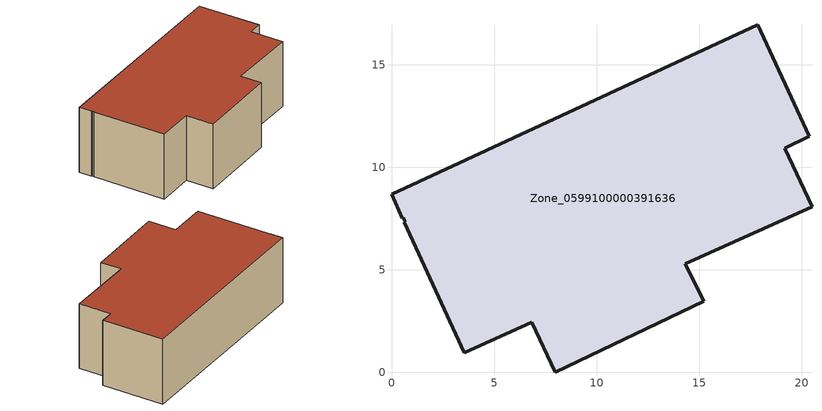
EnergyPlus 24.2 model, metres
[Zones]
Zone_0599100000391636
 floor ground (C_G): 0.58,7.54 0.53,7.53 0,8.68 17.86,16.96 20.37,11.52 19.17,10.94 20.51,8.07 14.32,5.29 15.23,3.46 7.98,0 6.84,2.44 3.56,0.94 0.62,7.33 0.68,7.35 z0
 wall outside (C_F): 20.37,11.52 17.86,16.96 0,8.68 0.53,7.53 0.58,7.54 0.68,7.35 0.62,7.33 3.56,0.94 6.84,2.44 7.98,0 15.23,3.46 14.32,5.29 20.51,8.07 19.17,10.94 20.37,11.52 z0:6.45
 roof outside (C_R): 0.53,7.53 0.58,7.54 0.68,7.35 0.62,7.33 3.56,0.94 6.84,2.44 7.98,0 15.23,3.46 14.32,5.29 20.51,8.07 19.17,10.94 20.37,11.52 17.86,16.96 0,8.68 z6.45
[BUILDING]
Pand.0599100000391636: North Axis=0; Terrain=City; Loads Convergence Tolerance Value=0.04; Temperature Convergence Tolerance Value=0.4; Solar Distribution=FullExterior; Maximum Number of Warmup Days=25; Minimum Number of Warmup Days=1
[Site:Location]
Rotterdam.The.Hague.AP_ZH_NLD Design_Conditions: Latitude=51.96; Longitude=4.45; Time Zone=1; Elevation=-4.5
[SITE:GROUNDTEMPERATURE:BUILDINGSURFACE]
18, 18, 18, 18, 18, 18, 18, 18, 18, 18, 18, 18
[MATERIAL] Thermal Absorptance=0.9; Solar Absorptance=0.7; Visible Absorptance=0.7
Name | Roughness | Thickness | Conductivity | Density | Specific Heat
G.D.1992-2005 | MediumSmooth | 0.15 | 0.06 | 540 | 1210
F.D.1992-2005 | Rough | 0.3 | 0.12 | 1920 | 840
R.D.1992-2005 | MediumRough | 0.2 | 0.08 | 1500 | 1000
[CONSTRUCTION]
C_G: G.D.1992-2005
C_F: F.D.1992-2005
C_R: R.D.1992-2005
[ZONE]
Zone_0599100000391636: Type=1; Multiplier=1; Ceiling Height=Autocalculate; Volume=Autocalculate; Floor Area=autocalculate; Part of Total Floor Area=Yes
[ZONEINFILTRATION:DESIGNFLOWRATE]
Infil_Zone_0599100000391636: Zone or ZoneList or Space or SpaceList=Zone_0599100000391636; Schedule=AlwaysOn; Design Flow Rate Calculation Method=Flow/Area; Flow Rate per Floor Area=0.0021; Constant Term Coefficient=1; Temperature Term Coefficient=0; Velocity Term Coefficient=0; Velocity Squared Term Coefficient=0
[HVACTEMPLATE:ZONE:IDEALLOADSAIRSYSTEM]
Zone_0599100000391636: Maximum Heating Supply Air Temperature=50; Minimum Cooling Supply Air Temperature=13; Maximum Heating Supply Air Humidity Ratio=0.0156; Minimum Cooling Supply Air Humidity Ratio=0.0077; Heating Limit=NoLimit; Cooling Limit=NoLimit; Dehumidification Control Type=ConstantSensibleHeatRatio; Cooling Sensible Heat Ratio=0.7; Dehumidification Setpoint=60; Humidification Control Type=None; Humidification Setpoint=30; Outdoor Air Method=None; Outdoor Air Flow Rate per Person=0.00944; Outdoor Air Flow Rate per Zone Floor Area=0; Outdoor Air Flow Rate per Zone=0; Demand Controlled Ventilation Type=None; Outdoor Air Economizer Type=NoEconomizer; Heat Recovery Type=None; Sensible Heat Recovery Effectiveness=0.7; Latent Heat Recovery Effectiveness=0.65
[ZONECONTROL:THERMOSTAT]
ThermostatControl_Zone_0599100000391636: Zone or ZoneList=Zone_0599100000391636; Control Type Schedule=DualSetpointControlType; Control 1=Thermostat_Zone_0599100000391636; Temperature Difference Between Cutout And Setpoint=0
[THERMOSTATSETPOINT:DUALSETPOINT]
Thermostat_Zone_0599100000391636: Heating Setpoint Temperature Schedule=HeatingSetpoint_Zone_0599100000391636; Cooling Setpoint Temperature Schedule=CoolingSetpoint_Zone_0599100000391636
[SCHEDULE:COMPACT]
HeatingSetpoint_Zone_0599100000391636: Through: 12/31, For: AllDays, Until: 24:00, 21
CoolingSetpoint_Zone_0599100000391636: Through: 12/31, For: AllDays, Until: 24:00, 24
DualSetpointControlType: Through: 12/31, For: AllDays, Until: 24:00, 4
AlwaysOn: Through: 12/31, For: AllDays, Until: 24:00, 1
